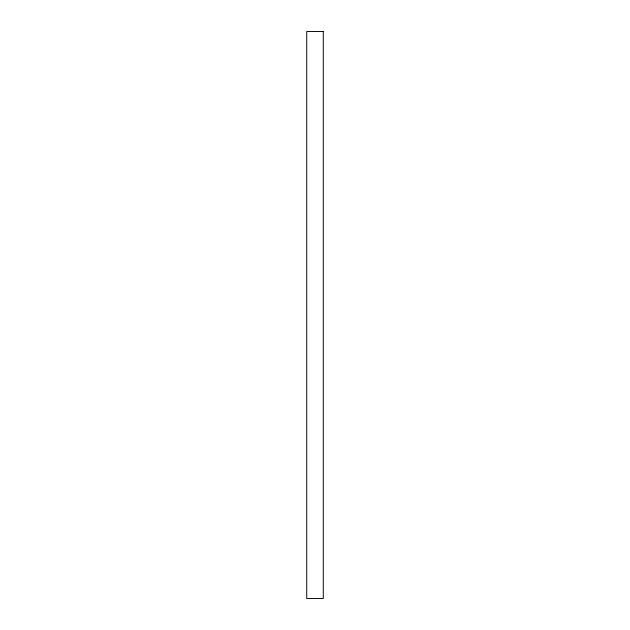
<?xml version="1.0" encoding="UTF-8"?>
<svg xmlns="http://www.w3.org/2000/svg" width="630" height="630" viewBox="0 0 630 630"><rect width="100%" height="100%" fill="white"/><g stroke="black" fill="none" stroke-linecap="round" stroke-linejoin="round"><path stroke-width="0.94" d="M323.269 31.5L306.731 31.5L306.731 598.5L323.269 598.5L323.269 31.5"/></g></svg>
